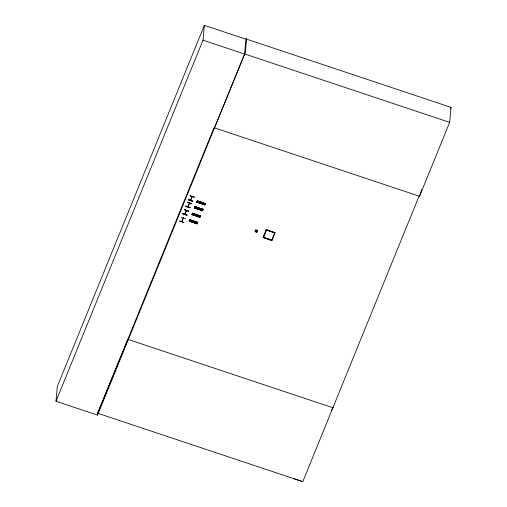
<?xml version="1.0" encoding="UTF-8"?>
<svg xmlns="http://www.w3.org/2000/svg" width="507" height="507" viewBox="0 0 507 507"><rect width="100%" height="100%" fill="white"/><g stroke="black" fill="none" stroke-linecap="round" stroke-linejoin="round"><path stroke-width="0.76" d="M419.536 196.317L449.658 122.345L244.596 53.932L97.559 415.125L55.979 401.252L57.329 386.423L204.359 25.35L245.939 39.223M97.559 415.125L97.699 413.56M179.643 221.027C185.575 222.979 185.6 223.34 179.662 220.919M181.265 217.199L185.682 218.644M183.407 217.712L181.779 221.451M181.893 221.185L181.785 221.673M181.962 221.559L182.133 221.267M181.956 221.16L181.76 221.667M182.108 221.21L181.969 221.8L183.388 217.757M184.916 213.758L184.992 214.372L186.411 210.5M190.024 207.838C184.605 204.435 183.705 207.002 190.125 207.509M186.462 210.918L186.582 210.335M187.337 202.287L191.747 203.744M188.338 199.695C196.615 201.723 191.342 202.04 188.363 199.543M187.07 215.114C186.031 214.651 177.418 212.04 187.077 215M187.85 206.539L189.46 203.022M55.979 401.252L203.009 40.18L204.359 25.35M188.027 206.248L188.072 206.615M189.288 203.136L189.447 203.459L189.612 203.073M189.276 203.446L189.396 202.87M189.973 195.822L194.454 197.115M184.314 209.702L188.705 211.146M189.466 203.244L189.631 202.857M189.479 202.8L189.295 203.402M189.624 203.168L188.034 206.856M190.708 200.151L192.229 196.646M190.809 199.834L190.67 200.423M189.238 220.995L189.789 219.645L197.749 222.383L197.565 222.82L189.631 220.101L197.61 222.693L197.749 222.383L189.789 219.645L189.637 220.089M192.14 196.963L191.919 196.665M190.486 200.297L192.109 196.336M190.055 221.198L190.588 219.968M190.588 221.432L191.126 220.158M191.842 214.607L199.878 217.091L192.033 214.157L191.855 214.594L199.79 217.313L199.961 216.901L191.995 214.201L199.891 217.059M191.393 221.66L191.931 220.431M200.221 216.299L200.404 215.868L192.387 213.333M192.711 214.676L193.249 213.403M202.477 210.684L194.561 207.883L202.616 210.373L194.606 207.838M194.948 207.052L195.125 206.622L194.942 207.059L202.882 209.765L203.06 209.347L195.1 206.603L194.555 207.933L202.616 210.38M195.36 208.206L195.898 206.932M194.764 215.386L195.303 214.106M195.898 208.345L196.437 207.065M195.569 215.659L196.108 214.436M196.703 208.618L197.242 207.395M205.36 203.694L197.419 200.987M197.736 202.331L198.269 201.108M197.419 208.916L197.952 207.636M198.275 202.515L198.807 201.292M198.224 209.144L198.757 207.914M199.08 202.794L199.619 201.513M199.796 203.041L200.328 201.811M200.595 203.37L201.133 202.09M246.636 37.981L245.299 52.684L214.499 127.846M254.92 231.547L256.948 232.244L257.569 230.495L255.693 229.867L254.92 231.566L256.846 232.263M255.686 229.886L257.613 230.603M263.089 237.504L271.904 240.445L263.089 237.504L266.238 229.684L275.041 232.745L266.238 229.684M274.718 232.757L271.746 240.147L263.425 237.371L266.397 229.975L274.705 232.878L266.397 229.975M271.746 240.147L263.437 237.244M449.658 122.345L451.021 107.357L245.965 38.944L244.589 54.053L203.009 40.18M184.808 214.246L186.392 210.538M187.831 206.755L188.008 206.463M186.975 215.323L182.596 213.783M197.312 223.41L189.345 220.722L197.305 223.422L197.128 223.847L189.238 220.97L197.236 223.581M189.783 219.696L197.679 222.554M192.33 213.422L200.214 216.312L192.33 213.422L200.366 215.906L199.777 217.338M204.815 204.967L196.874 202.261L197.47 200.778M196.976 202.014L204.993 204.543L204.809 204.98L205.43 203.516M197.122 223.86L197.705 222.421M200.252 216.197L192.299 213.555L192.47 213.143M202.87 209.79L194.986 206.9L202.939 209.625M195.132 206.615L203.047 209.378L195.043 206.812M205.24 203.966L205.392 203.56L197.457 200.873M293.857 478.728L302.799 481.65L419.074 196.108L419.555 196.266L421.691 189.523M185.733 206.007L190.1 207.648M189.2 221.115L197.134 223.834M196.881 202.249L197.058 201.824M263.425 237.371L266.384 230.102M271.904 240.445L275.048 232.624M450.431 108.809L451.021 107.357M97.572 413.18L127.84 339.316L333.378 407.894M184.383 209.556L188.705 211.216M188.68 211.286L184.377 209.562M199.859 217.142L191.893 214.448L192.445 213.124M201.672 210.386L202.211 209.106M204.042 204.555L204.581 203.282M199.017 216.901L199.555 215.627M196.361 223.422L196.9 222.148M205.132 203.928L205.043 204.34M200.107 216.274L200.012 216.685M202.521 210.506L202.977 209.429M197.451 222.788L197.356 223.207M203.015 209.385L202.432 210.817L194.504 208.085L194.688 207.648L202.585 210.43M194.377 197.28L189.986 195.696M331.236 410.429L332.896 407.729M192.476 213.136L200.373 215.925M189.681 219.962L197.667 222.579M204.885 204.79L196.912 202.147M197.172 223.714L189.25 220.919M419.555 196.266L214.017 127.688L97.737 413.237L302.799 481.65M197.362 201.076L205.322 203.776M205.253 203.941L197.312 201.235L197.502 200.785L196.925 202.109L204.904 204.746L197.027 201.856M196.982 202.008L204.917 204.714M188.351 199.65L192.749 201.165M187.349 202.166L191.754 203.732M192.109 221.908L192.647 220.627L192.109 221.908M193.243 214.86L193.782 213.586L193.243 214.86M192.913 222.18L193.452 220.906L192.913 222.18M194.048 215.139L194.587 213.859L194.048 215.139M192.457 221.293L193.11 221.515L192.457 221.293M195.113 214.772L195.765 214.993L195.113 214.772M197.768 208.25L198.421 208.478L197.768 208.25M200.138 202.426L200.791 202.648L200.138 202.426M255.629 230.584L255.737 231.617L256.91 231.547L256.802 230.514L255.629 230.584"/></g></svg>
